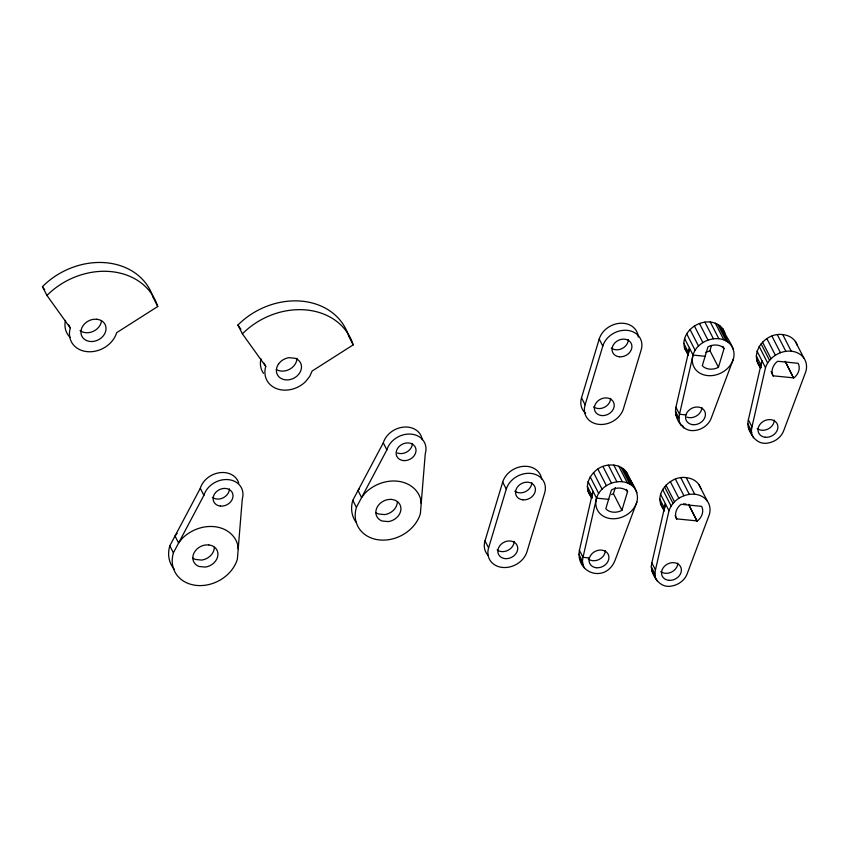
<?xml version="1.0" encoding="UTF-8"?>
<svg xmlns="http://www.w3.org/2000/svg" width="849" height="849" viewBox="0 0 849 849"><rect width="100%" height="100%" fill="white"/><g stroke="black" fill="none" stroke-linecap="round" stroke-linejoin="round"><path stroke-width="1.27" d="M173.398 552.837L203.887 495.338A20.631 16.895 -27.1 0 1 228.381 479.632A20.631 16.895 -27.1 0 1 242.262 499.18L237.37 559.226A34.385 28.176 -27.1 0 1 196.543 585.428A34.385 28.176 -27.1 0 1 173.398 552.837L169.811 545.822L200.29 488.313A20.631 16.895 -27.1 0 1 219.636 472.702A20.631 16.895 -27.1 0 1 238.76 483.081M592.475 497.737C579.676 486.074 593.589 466.048 608.362 465.156C615.016 464.339 622.232 466.366 626.382 471.895C629.873 481.765 640.05 490.86 636.835 502.152L614.984 560.51C605.825 583.083 575.855 574.147 579.411 550.301L592.942 491.104L592.379 494.755M584.558 568.172L582.934 564.882L582.403 561.178L583.008 557.315L596.539 498.13C601.092 482.858 624.185 475.132 634.872 488.483M683.806 343.346C684.421 330.335 697.793 320.89 710.273 321.994C715.187 322.62 719.846 324.859 722.892 328.839C726.16 338.783 736.858 347.803 733.345 359.106L711.494 417.464C708.724 425.848 699.778 431.26 691.086 430.56C680.654 429.414 674 416.901 675.921 407.244L689.452 348.058L688.698 352.919L683.806 343.346L684.474 348.016L688.168 353.853M664.109 509.485C651.342 495.508 670.105 474.952 686.225 477.637A21.66 17.744 -27.1 0 1 700.881 488.631M655.163 575.516C651.523 572.502 650.631 567.281 651.862 562.887L665.393 503.701L664.64 508.551L659.747 498.989M681.068 425.126L679.444 421.826L678.913 418.122L679.508 414.27L693.049 355.073C697.57 338.061 726.298 331.163 733.43 349.576M657.009 580.769L655.386 577.469L654.855 573.765L655.46 569.902L668.991 510.716C672.493 500.157 683.763 493.343 694.705 494.224A21.66 17.744 -27.1 0 1 709.286 514.749L687.435 573.107C685.122 580.1 678.489 585.003 671.315 586.107C661.212 588.092 654.324 579.167 651.799 570.443M760.608 367.946C748.309 352.929 765.511 332.097 782.736 334.58A21.66 17.744 -27.1 0 1 797.391 345.585M751.673 432.47C748.033 429.445 747.141 424.235 748.372 419.831L761.903 360.645L761.341 364.285M753.519 437.713L751.896 434.412L751.365 430.708L751.97 426.856L765.501 367.67C768.992 357.1 780.273 350.287 791.215 351.168A21.66 17.744 -27.1 0 1 805.797 371.692L783.945 430.05C781.632 437.055 774.999 441.958 767.825 443.061C757.722 445.035 750.834 436.11 748.309 427.397M488.302 555.607A20.631 16.895 -27.1 0 1 485.002 540.866L502.693 482.094A20.631 16.895 -27.1 0 1 523.345 466.345A20.631 16.895 -27.1 0 1 541.641 479.027M488.599 547.881L506.291 489.109A20.631 16.895 -27.1 0 1 530.784 473.402A20.631 16.895 -27.1 0 1 544.665 492.951L526.974 551.723A20.631 16.895 -27.1 0 1 502.481 567.44A20.631 16.895 -27.1 0 1 488.599 547.881L485.002 540.866M585.63 413.325A20.631 16.895 -27.1 0 1 581.512 397.81L599.203 339.038A20.631 16.895 -27.1 0 1 620.502 323.246A20.631 16.895 -27.1 0 1 638.268 337.106M585.11 404.835L602.801 346.063A20.631 16.895 -27.1 0 1 627.294 330.346A20.631 16.895 -27.1 0 1 641.175 349.894L623.484 408.666A20.631 16.895 -27.1 0 1 598.991 424.383A20.631 16.895 -27.1 0 1 585.11 404.835L581.512 397.81M621.924 510.302L627.56 491.592L626.371 490.382A14.072 11.536 -27.1 0 0 613.275 489.066L611.439 489.979L605.815 508.689L607.003 509.909A14.072 11.536 -27.1 0 0 620.099 511.215L621.924 510.302L613.445 493.715L615.313 487.485M718.434 367.256L724.07 348.546L722.881 347.326A14.072 11.536 -27.1 0 0 709.785 346.021L707.949 346.933L702.314 365.643L703.513 366.853A14.072 11.536 -27.1 0 0 716.609 368.169L718.434 367.256L709.944 350.669L711.451 345.681M675.104 515.566L676.727 519.121L675.984 517.614A14.072 11.536 -27.1 0 1 679.603 505.579L681.185 504.306L701.55 506.344L702.293 507.851A14.072 11.536 -27.1 0 1 698.663 519.885L697.093 521.148L689.165 505.675M697.093 521.148L688.677 504.338M771.041 371.416L773.237 376.065L772.494 374.558A14.072 11.536 -27.1 0 1 776.113 362.534L777.695 361.26L798.06 363.287L798.803 364.794A14.072 11.536 -27.1 0 1 795.173 376.829L793.603 378.102L785.187 361.281L793.03 376.998M355.922 522.071A34.385 28.176 -27.1 0 1 352.802 500.337L383.292 442.838A20.631 16.895 -27.1 0 1 403.944 427.079A20.631 16.895 -27.1 0 1 422.24 439.771M356.4 507.352L386.879 449.853A20.631 16.895 -27.1 0 1 411.383 434.147A20.631 16.895 -27.1 0 1 425.264 453.695L420.372 513.741A34.385 28.176 -27.1 0 1 379.545 539.953A34.385 28.176 -27.1 0 1 356.4 507.352L352.802 500.337M177.112 533.321L175.011 535.995L178.598 543.02L182.1 538.563A34.385 28.176 -27.1 0 1 237.508 544.103L238.208 548.974M359.414 488.727L358.013 490.51L361.6 497.535L365.102 493.078A34.385 28.176 -27.1 0 1 420.499 498.618L421.2 503.489M153.245 297.723L157.744 306.51L116.674 332.67A24.908 20.408 -27.1 0 1 87.086 351.645A24.908 20.408 -27.1 0 1 70.318 328.043L46.939 295.431L42.45 286.654A68.758 56.321 -27.1 0 1 153.191 297.575M348.684 336.108L353.173 344.885L312.103 371.045L309.662 376.478L305.799 381.381A24.908 20.408 -27.1 0 1 276.742 388.704A24.908 20.408 -27.1 0 1 265.758 366.418L264.071 363.128M709.944 350.669L708.119 351.582A14.072 11.536 -27.1 0 1 705.784 352.261M611.609 494.627L613.445 493.715M684.559 338.496L693.049 355.073L705.392 356.315M773.301 375.831L793.666 377.869M685.907 414.906L679.508 414.27L675.921 407.244M683.583 503.828L686.13 504.083M588.049 481.542L596.539 498.13L608.882 499.361M676.802 518.888L697.156 520.925M589.397 557.963L583.008 557.315L579.411 550.301M758.974 364.762L761.436 367.277M580.971 561.157L582.711 562.929M348.642 335.992A68.758 56.257 -27.1 0 0 237.911 325.05L240.904 329.242M237.89 325.029L242.379 333.816L265.758 366.418M42.45 286.654L44.71 289.806M795.343 341.425L803.833 358.013M782.736 334.58L791.215 351.168M777.323 334.686L785.813 351.274M771.911 336.055L780.401 352.643M766.849 338.581L775.339 355.169M762.498 342.094L770.988 358.681M761.107 343.866L769.597 360.443M759.144 346.36L767.623 362.947M757.011 351.083L765.501 367.67M756.257 355.943L761.15 365.505M756.926 360.602L760.736 368.042M719.602 325.485L728.092 342.062M717.819 324.509L726.309 341.096M715.304 323.151L723.794 339.727M722.934 346.328L724.07 348.546M710.273 321.994L718.763 338.581M704.872 322.1L713.362 338.687M699.459 323.469L707.949 340.056M748.372 419.831L751.97 426.856M747.767 423.693L751.365 430.708M694.397 325.995L702.887 342.582M690.046 329.508L698.536 346.095M686.682 333.774L695.172 350.35M684.474 348.016L688.274 355.455M675.316 411.107L678.913 418.122M682.479 425.445L683.678 427.79M698.833 484.482L707.323 501.069M686.225 477.637L694.705 494.224M680.813 477.743L689.303 494.33M675.401 479.112L683.891 495.689M599.203 339.038L602.801 346.063M670.339 481.627L678.829 498.214M665.987 485.15L674.477 501.727M664.597 486.912L673.087 503.499M662.634 489.406L671.113 505.993M660.501 494.129L668.991 510.716M660.416 503.659L664.226 511.098M636.92 492.632L626.382 471.895M623.092 468.531L631.582 485.119M621.309 467.566L629.799 484.153M618.794 466.197L627.284 482.784M626.424 489.385L627.56 491.592M613.763 465.05L622.253 481.627M608.362 465.156L616.852 481.744M602.949 466.515L611.439 483.102M651.862 562.887L655.46 569.902M651.268 566.739L654.855 573.765M597.887 469.041L606.377 485.628M593.536 472.553L602.026 489.141M590.182 476.82L598.662 493.407M587.296 486.403L592.188 495.965M587.964 491.072L591.774 498.512M578.806 554.153L582.403 561.178M579.336 557.857L582.934 564.882M502.693 482.094L506.291 489.109M383.292 442.838L386.879 449.853M200.29 488.313L203.887 495.338M68.631 324.743L70.318 328.043M722.892 328.839L724.94 332.988M675.846 414.811L677.481 418.101M701.868 407.488A10.315 8.448 -27.1 0 1 686.862 417.114M733.345 359.106A21.66 17.744 -27.1 0 1 707.62 375.598A21.66 17.744 -27.1 0 1 693.049 355.073M101.509 320.837A13.011 10.666 -27.1 0 1 93.21 331.386A13.011 10.666 -27.1 0 1 80.05 330.601M242.4 333.827A68.758 56.257 -27.1 0 1 306.68 310.002A68.758 56.257 -27.1 0 1 353.184 344.927M70.202 337.446A24.908 20.408 -27.1 0 1 65.522 320.37M46.96 295.452A68.758 56.257 -27.1 0 1 111.24 271.627A68.758 56.257 -27.1 0 1 157.744 306.542M263.519 373.369A24.908 20.408 -27.1 0 1 260.961 358.745M229.432 488.875A10.315 8.448 -27.1 0 1 223.213 497.811A10.315 8.448 -27.1 0 1 212.388 497.387M174.459 569.477A34.385 28.176 -27.1 0 1 169.811 545.822M214.351 547.308A13.011 10.666 -27.1 0 1 201.691 560.075L195.419 559.449A13.011 10.666 -27.1 0 1 192.84 558.048M297.001 358.246A13.011 10.666 -27.1 0 1 289.658 369.251A13.011 10.666 -27.1 0 1 276.286 369.527M628.345 339.6A10.315 8.448 -27.1 0 1 622.126 348.536A10.315 8.448 -27.1 0 1 611.301 348.111M610.654 398.372A10.315 8.448 -27.1 0 1 604.435 407.308A10.315 8.448 -27.1 0 1 593.61 406.883M774.32 420.075A10.315 8.448 -27.1 0 1 768.101 429.01A10.315 8.448 -27.1 0 1 757.266 428.586M636.835 502.152A21.66 17.744 -27.1 0 1 611.11 518.654A21.66 17.744 -27.1 0 1 596.539 498.13M677.81 563.131A10.315 8.448 -27.1 0 1 671.591 572.056A10.315 8.448 -27.1 0 1 660.755 571.642M514.154 541.429A10.315 8.448 -27.1 0 1 507.935 550.364A10.315 8.448 -27.1 0 1 497.1 549.94M531.835 482.657A10.315 8.448 -27.1 0 1 525.616 491.582A10.315 8.448 -27.1 0 1 514.791 491.168M605.358 550.534A10.315 8.448 -27.1 0 1 599.139 559.47A10.315 8.448 -27.1 0 1 588.304 559.045M412.434 443.401A10.315 8.448 -27.1 0 1 397.428 453.016M397.353 501.823A13.011 10.666 -27.1 0 1 384.682 514.6L378.421 513.974A13.011 10.666 -27.1 0 1 375.831 512.563M278.451 364.232L278.101 364.688A13.011 10.666 -27.1 0 0 282.558 379.163A13.011 10.666 -27.1 0 0 299.761 372.785A13.011 10.666 -27.1 0 0 295.303 358.299L289.031 357.673A13.011 10.666 -27.1 0 0 280.117 362.12L278.451 364.232M391.718 499.403L388.481 499.488A13.011 10.666 -27.1 0 0 376.277 509.336A13.011 10.666 -27.1 0 0 382.018 520.978L388.28 521.604A13.011 10.666 -27.1 0 0 400.495 511.756A13.011 10.666 -27.1 0 0 394.753 500.114L391.718 499.403M208.727 544.888L205.49 544.973A13.011 10.666 -27.1 0 0 193.275 554.822A13.011 10.666 -27.1 0 0 199.016 566.463L205.288 567.09A13.011 10.666 -27.1 0 0 217.493 557.241A13.011 10.666 -27.1 0 0 211.751 545.599L208.727 544.888M96.85 319.235L93.592 319.298A13.011 10.666 -27.1 0 0 81.653 335.748A13.011 10.666 -27.1 0 0 101.498 337.722A13.011 10.666 -27.1 0 0 99.864 319.924L96.85 319.235M692.848 424.68A10.315 8.448 -27.1 0 0 705.137 412.285A10.315 8.448 -27.1 0 0 688.518 410.629A10.315 8.448 -27.1 0 0 692.848 424.68M220.422 506.078A10.315 8.448 -27.1 0 0 232.711 493.683A10.315 8.448 -27.1 0 0 216.092 492.017A10.315 8.448 -27.1 0 0 220.422 506.078M601.644 415.564A10.315 8.448 -27.1 0 0 613.933 403.169A10.315 8.448 -27.1 0 0 597.314 401.513A10.315 8.448 -27.1 0 0 601.644 415.564M619.335 356.792A10.315 8.448 -27.1 0 0 631.624 344.397A10.315 8.448 -27.1 0 0 615.005 342.741A10.315 8.448 -27.1 0 0 619.335 356.792M765.299 437.267A10.315 8.448 -27.1 0 0 777.599 424.871A10.315 8.448 -27.1 0 0 760.969 423.216A10.315 8.448 -27.1 0 0 765.299 437.267M505.134 558.621A10.315 8.448 -27.1 0 0 517.423 546.225A10.315 8.448 -27.1 0 0 500.804 544.559A10.315 8.448 -27.1 0 0 505.134 558.621M522.825 499.849A10.315 8.448 -27.1 0 0 535.114 487.453A10.315 8.448 -27.1 0 0 518.495 485.787A10.315 8.448 -27.1 0 0 522.825 499.849M668.8 580.323A10.315 8.448 -27.1 0 0 681.089 567.928A10.315 8.448 -27.1 0 0 664.47 566.262A10.315 8.448 -27.1 0 0 668.8 580.323M596.338 567.737A10.315 8.448 -27.1 0 0 608.627 555.342A10.315 8.448 -27.1 0 0 592.008 553.675A10.315 8.448 -27.1 0 0 596.338 567.737M403.413 460.593A10.315 8.448 -27.1 0 0 415.713 448.198A10.315 8.448 -27.1 0 0 399.083 446.542A10.315 8.448 -27.1 0 0 403.413 460.593"/></g></svg>
